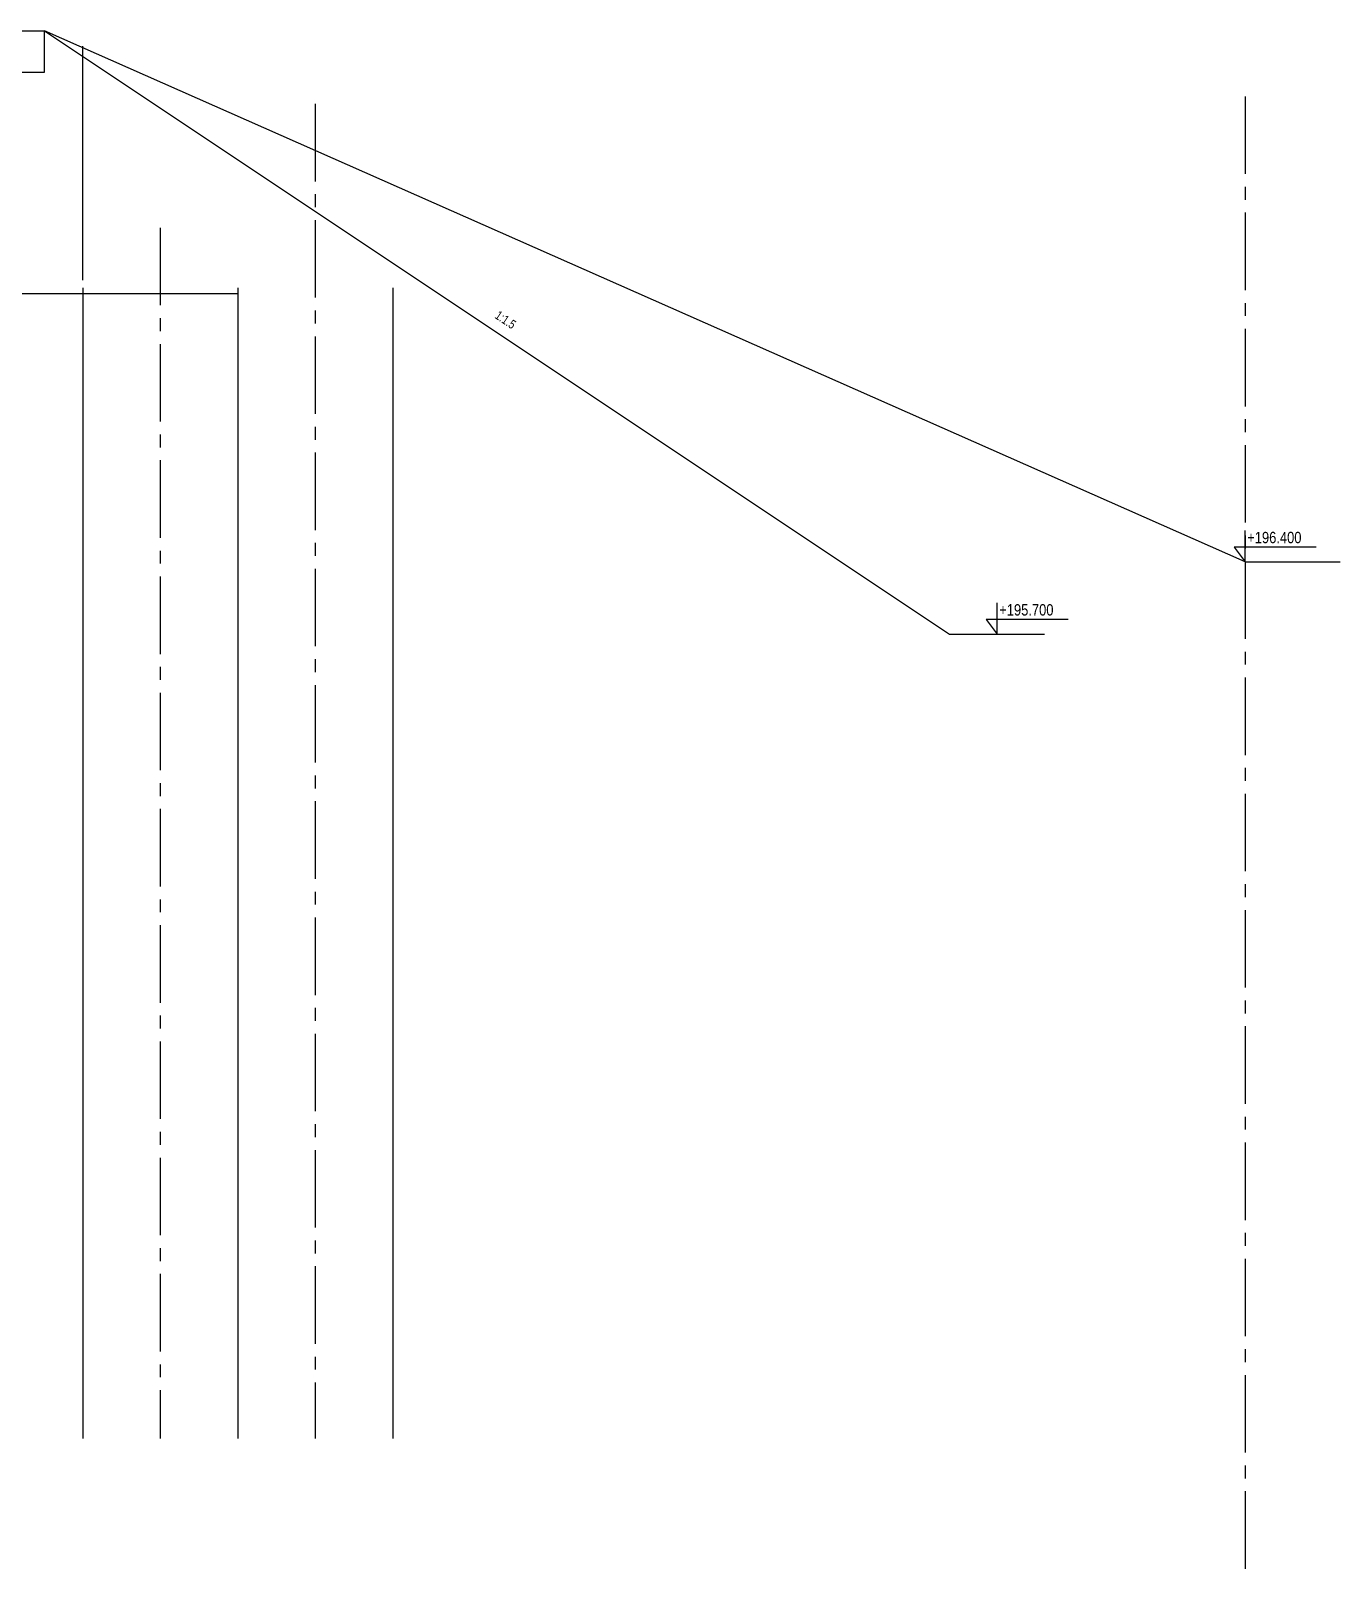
# Model space of a CAD drawing. Header units: millimetres. Extents: x -1069826 to 2704411, y -432732 to 412301.
# Drawn here: x 633180 to 645852, y -34602 to -19656 of the extents above; entities that cross this region are included whole.
import ezdxf
from ezdxf.enums import TextEntityAlignment as Align

# ---------------------------------------------------------------- set-up
doc = ezdxf.new("R2010")
doc.units = ezdxf.units.MM
doc.header["$LTSCALE"] = 1000
doc.header["$MEASUREMENT"] = 0
doc.linetypes.add('CENTER2', pattern=[1.125, 0.75, -0.125, 0.125, -0.125])
for name, color, linetype in [('0-T', 7, 'Continuous'), ('0-T0-T', 7, 'Continuous'), ('0-T0-W', 7, 'Continuous')]:
    doc.layers.add(name, color=color, linetype=linetype)
doc.styles.add('CDMSTYLE', font='CDMSIMPL', dxfattribs={"width": 0.8, "bigfont": 'CDMBIGPL'})

# ---------------------------------------------------------------- blocks, each defined once
blk = doc.blocks.new('00KOTA1')
at = {"color": 0, "linetype": 'Continuous'}
blk.add_lwpolyline([(13.74, 2.86), (-2.11, 2.86), (0, 0), (0, 6.11)], dxfattribs=at)
at = {"color": 0, "linetype": 'Continuous', "style": 'CDMSTYLE', "width": 0.85}
blk.add_attdef('%%P000.000', (0.42, 3.63), '', height=2.2, dxfattribs=at)

msp = doc.modelspace()

# ---------------------------------------------------------------- linework, layer by layer
at = {"layer": '0-T', "color": 1, "linetype": 'Continuous'}
msp.add_line((632211.8547, -19656.3591), (633311.8547, -19656.3591), dxfattribs=at)
at = {"layer": '0-T', "color": 2, "linetype": 'Continuous'}
for p, q in [((644931.8547, -24796.1741), (633311.8547, -19656.3591)), ((633311.8547, -20056.1741), (633311.8547, -19656.3591)), ((633681.8547, -22070.1741), (633681.8547, -19803.2608)), ((632211.8547, -20056.1741), (633311.8547, -20056.1741)), ((627581.8547, -22197.6844), (635181.8547, -22197.6844)), ((633681.8547, -22142.6844), (633681.8547, -33278.3561)), ((633681.8547, -22142.6844), (633681.8547, -33278.3561)), ((635181.8547, -22142.6844), (635181.8547, -33278.3561)), ((635181.8547, -22142.6844), (635181.8547, -33278.3561)), ((636681.8547, -22142.6844), (636681.8547, -33278.3561)), ((644931.8547, -24796.1741), (645851.8237, -24796.1741))]:
    msp.add_line(p, q, dxfattribs=at)
at = {"layer": '0-T', "color": 3, "linetype": 'Continuous'}
for p, q in [((633311.8547, -19656.3591), (642071.5773, -25496.1741)), ((642071.5773, -25496.1741), (642991.5463, -25496.1741))]:
    msp.add_line(p, q, dxfattribs=at)
at = {"layer": '0-T', "color": 2, "linetype": 'CENTER2'}
msp.add_line((644931.8547, -20290.1741), (644931.8547, -34601.7019), dxfattribs=at)
at = {"layer": '0-T', "color": 9, "linetype": 'CENTER2'}
for p, q in [((635931.8547, -20362.6844), (635931.8547, -33278.3561)), ((634431.8547, -21562.02), (634431.8547, -33278.3561))]:
    msp.add_line(p, q, dxfattribs=at)

# ---------------------------------------------------------------- block references
at = {"layer": '0-T0-W', "color": 1, "linetype": 'Continuous', "xscale": 50, "yscale": 50, "zscale": 50}
for p, values in [((644931.8547, -24796.1741), {'%%P000.000': '+196.400'}), ((642531.5618, -25496.1741), {'%%P000.000': '+195.700'})]:
    msp.add_blockref('00KOTA1', p, dxfattribs=at).add_auto_attribs(values)

# ---------------------------------------------------------------- texts
at = {"layer": '0-T0-T', "color": 1, "linetype": 'Continuous', "style": 'CDMSTYLE', "width": 0.8}
msp.add_text('1:1.5', height=87.5, rotation=326.30993247, dxfattribs=at).set_placement((637749.9595, -22488.9013), align=Align.CENTER)

doc.saveas('drawing.dxf')
